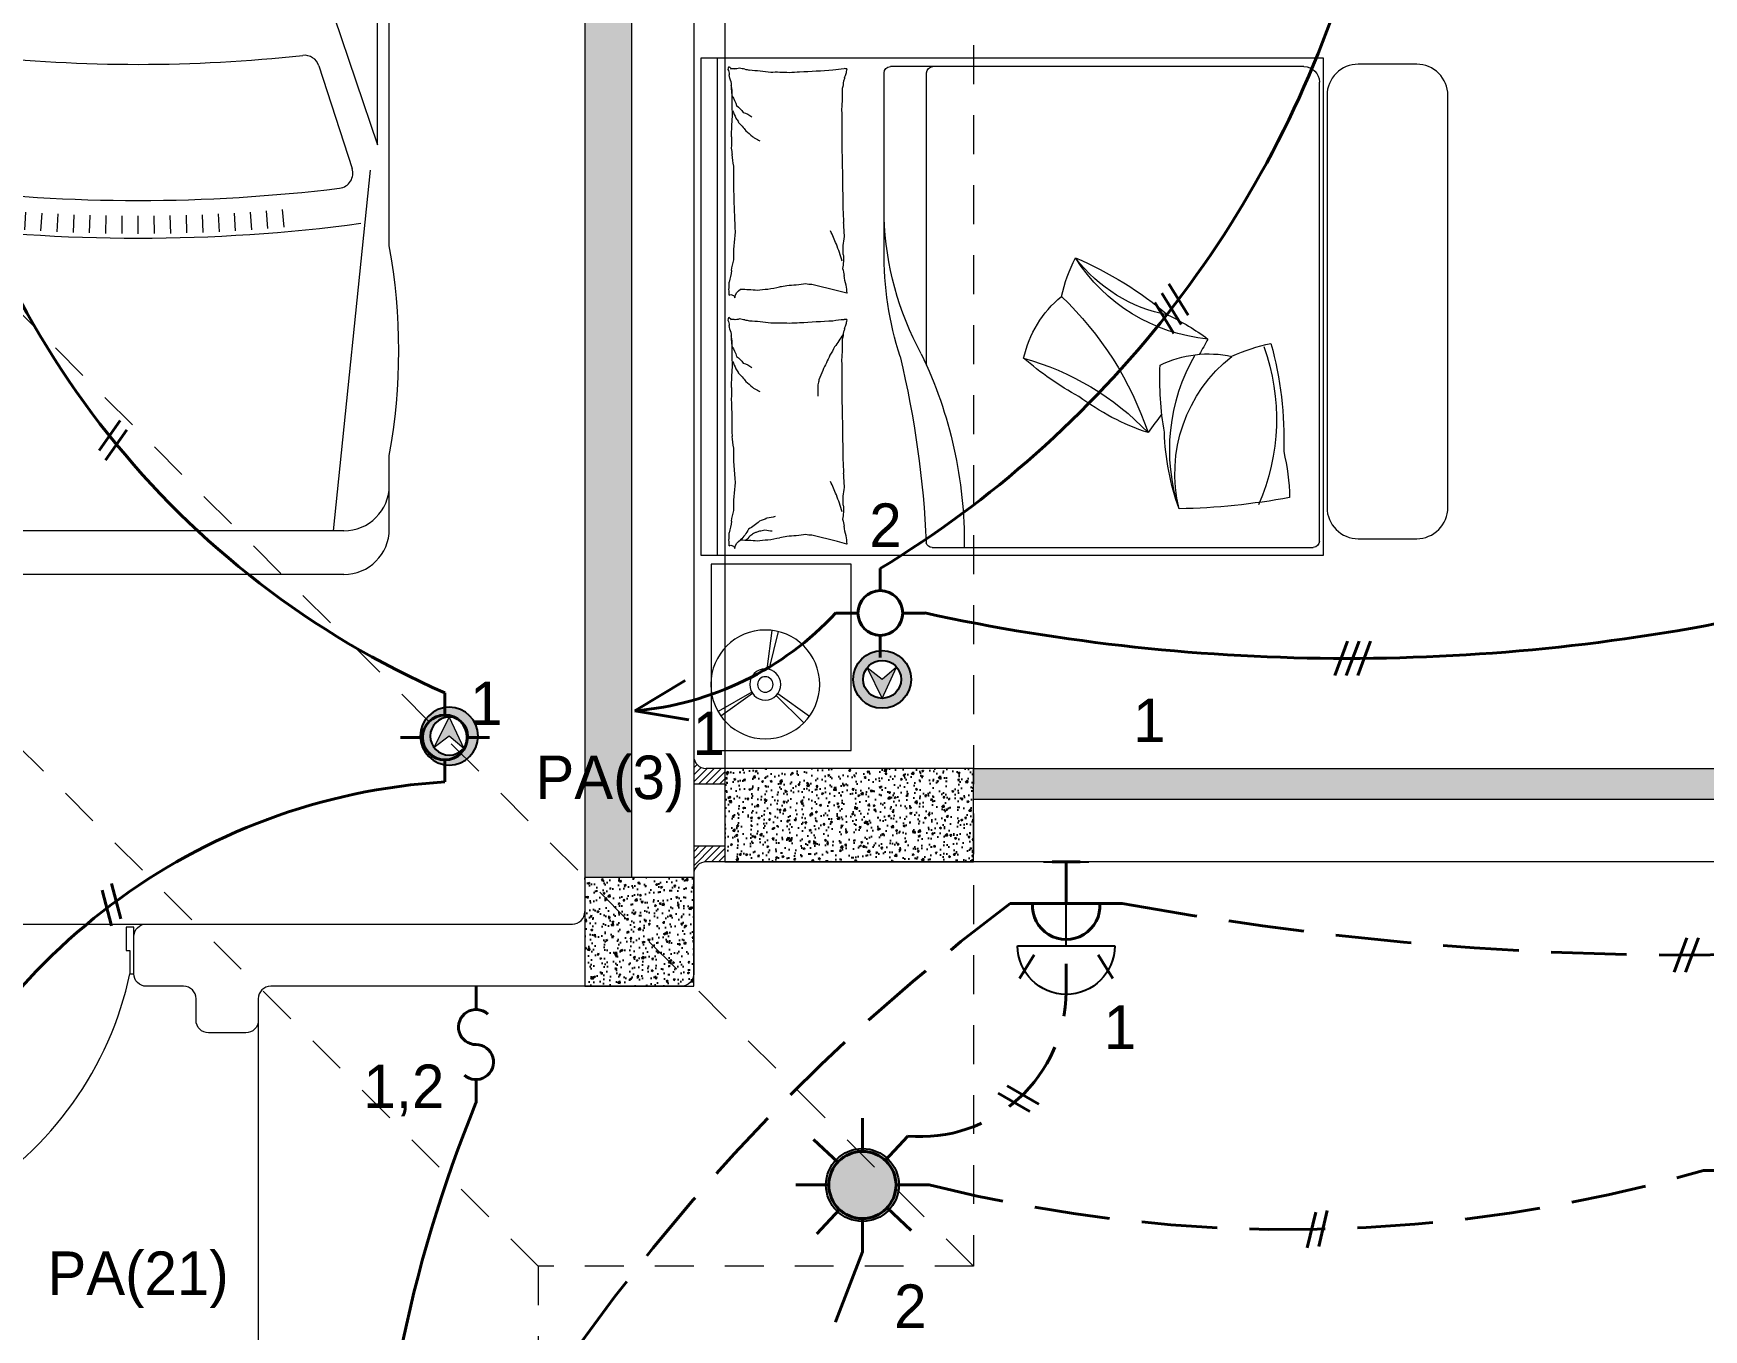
# Model space of a CAD drawing. Header units: metres. Extents: x 14 to 2416, y -346 to 476.
# Drawn here: x 33.83 to 39.2, y -78.13 to -73.96 of the extents above; entities that cross this region are included whole.
import ezdxf

# ---------------------------------------------------------------- set-up
doc = ezdxf.new("R2010")
doc.units = ezdxf.units.M
for name, pattern in [('0', [0]), ('Dash Style-2', [0.694425, 0.48607, -0.208355]), ('HIDDEN2', [0.1875, 0.125, -0.0625])]:
    doc.linetypes.add(name, pattern=pattern)
doc.layers.get('0').update_dxf_attribs({"linetype": '0', "lineweight": 20})
for name, color, linetype, lineweight in [('02_mobiliario', 250, 'Continuous', 5), ('A-ANNO-TEXT', 20, 'Continuous', 13), ('A-DOOR', 35, 'Continuous', 5), ('A-WALL', 250, 'Continuous', 20), ('baños', 251, 'Continuous', 0), ('Columnas', 7, 'Continuous', 18), ('E Salida Interruptores', 22, 'Continuous', 40), ('E Salida Luces', 22, 'Continuous', 40), ('E Tuberia Emp Losa', 22, 'Continuous', 40), ('E Tuberia Emp Piso', 24, 'Dash Style-2', 40), ('MAVA', 1, 'Continuous', 15), ('MOBILIARIOS', 252, 'Continuous', 0), ('piso', 253, 'Continuous', 0), ('PLF 01', 252, 'Continuous', 9)]:
    doc.layers.add(name, color=color, linetype=linetype, lineweight=lineweight)
doc.layers.add('HATCH', color=8, linetype='Continuous')
doc.layers.add('MAVA Luminarias', color=1, linetype='Continuous')
doc.layers.add('hatch piso', color=253, linetype='Continuous', lineweight=0, transparency=0.7)
doc.layers.add('RELLENO SECCION', color=8, linetype='Continuous', lineweight=0, transparency=0.4)
doc.layers.add('Techos 1', color=7, linetype='HIDDEN2', lineweight=9, true_color=0x42391a)
doc.styles.add('CENTURY GOTHIC', font='GOTHIC.TTF')
doc.styles.get("Standard").update_dxf_attribs({"font": 'arial.ttf', "height": 0.1875})

# ---------------------------------------------------------------- blocks, each defined once
blk = doc.blocks.new('dl ip')
at = {"layer": 'MAVA', "transparency": 33554687}
h = blk.add_hatch(color=40, dxfattribs=at)
h.dxf.hatch_style = 1
h.paths.add_polyline_path([(94.7574, -111.2088), (94.7109, -111.2482), (94.6624, -111.2113), (94.7109, -111.3092)])
at = {"layer": 'MAVA Luminarias', "linetype": 'Continuous'}
h = blk.add_hatch(color=40, dxfattribs=at)
h.paths.add_polyline_path([(94.618, -111.2482, 1), (94.8039, -111.2482, 1)])
h.paths.add_polyline_path([(94.7719, -111.2482, -1), (94.6499, -111.2482, -1)], flags=16)
at = {"layer": 'MAVA', "color": 40}
for p, q in [((94.7109, -111.2482), (94.6624, -111.2113)), ((94.6624, -111.2113), (94.7109, -111.3092)), ((94.7109, -111.3092), (94.7574, -111.2088)), ((94.7574, -111.2088), (94.7109, -111.2482))]:
    blk.add_line(p, q, dxfattribs=at)
at = {"layer": 'MAVA Luminarias', "color": 40, "linetype": 'Continuous'}
for radius in [0.093, 0.061]:
    blk.add_circle((94.7109, -111.2482), radius, dxfattribs=at)
blk = doc.blocks.new('A$Cd6acdfdc')
at = {"layer": 'MAVA Luminarias', "transparency": 33554687}
blk.add_hatch(color=2, dxfattribs=at).paths.add_polyline_path([(0, 0.079, 1), (0.158, 0.079, 1)])
at = {"layer": 'MAVA Luminarias', "color": 2, "transparency": 33554687}
blk.add_circle((0.079, 0.079), 0.079, dxfattribs=at)
blk = doc.blocks.new('SCONCE 1')
at = {"layer": 'MAVA Luminarias', "color": 5, "linetype": 'Continuous'}
for p, q in [((-1.3737, 0.6794), (-1.3737, 1.191)), ((-0.9314, 0.8161), (-0.9314, 1.0543)), ((-1.3737, 0.9352), (-0.9314, 0.9352))]:
    blk.add_line(p, q, dxfattribs=at)
blk.add_arc((-1.3737, 0.9352), 0.2558, 90, 270, dxfattribs=at)
blk = doc.blocks.new('puerta 1.00')
at = {"layer": 'A-DOOR'}
for p, q in [((-0.15, -0.0125), (-0.9369, -0.3949)), ((-0.1376, -0.038), (-0.9245, -0.4204)), ((-0.1376, -0.038), (-0.15, -0.0125)), ((-0.8946, -0.3743), (-0.8996, -0.3641)), ((-0.8777, -0.3661), (-0.8826, -0.3559)), ((-0.9369, -0.3949), (-0.9245, -0.4204)), ((-0.8822, -0.3998), (-0.8772, -0.4101)), ((-0.8653, -0.3916), (-0.8603, -0.4018))]:
    blk.add_line(p, q, dxfattribs=at)
for points in [[(-0.05, 0), (-0.05, -0.025), (-0.125, -0.025), (-0.125, -0.0125), (-0.2, -0.0125), (-0.2, 0), (-0.05, 0)], [(-0.05, -0.95), (-0.05, -0.925), (-0.125, -0.925), (-0.125, -0.9375), (-0.2, -0.9375), (-0.2, -0.95), (-0.05, -0.95)]]:
    blk.add_lwpolyline(points, dxfattribs=at)
blk.add_arc((0.0366, 0.1602), 1.1229, 211.1336, 257.8343, dxfattribs=at)
for points in [[(-0.8982, -0.3642), (-0.9033, -0.3642), (-0.912, -0.3591), (-0.917, -0.3504), (-0.917, -0.3403), (-0.912, -0.3316), (-0.9033, -0.3265), (-0.8932, -0.3265), (-0.8844, -0.3316), (-0.8794, -0.3403), (-0.8794, -0.3504), (-0.8844, -0.3591), (-0.8932, -0.3642), (-0.8982, -0.3642)], [(-0.8617, -0.4394), (-0.8667, -0.4394), (-0.8754, -0.4344), (-0.8805, -0.4256), (-0.8805, -0.4156), (-0.8754, -0.4068), (-0.8667, -0.4018), (-0.8566, -0.4018), (-0.8479, -0.4068), (-0.8428, -0.4156), (-0.8428, -0.4257), (-0.8479, -0.4344), (-0.8566, -0.4394), (-0.8617, -0.4394)]]:
    blk.add_open_spline(points, degree=2, dxfattribs=at)
blk = doc.blocks.new('PL BASE 1N NASAS 09')
at = {"layer": 'HATCH'}
h = blk.add_hatch(dxfattribs=at)
h.set_pattern_fill('AR-CONC', color=256, scale=0.00032)
h.paths.add_polyline_path([(-114.3311, -40.9497), (-114.3311, -41.2497), (-113.5311, -41.2497), (-113.5311, -40.9497)])
h = blk.add_hatch(dxfattribs=at)
h.set_pattern_fill('AR-CONC', color=256, scale=0.00032)
h.paths.add_polyline_path([(-114.7811, -41.6497), (-114.4311, -41.6497), (-114.4311, -41.2997), (-114.7811, -41.2997)])
at = {"layer": 'PLF 01'}
h = blk.add_hatch(dxfattribs=at)
h.set_pattern_fill('LINE', color=256, scale=0.005, angle=45)
edge = h.paths.add_edge_path()
edge.add_line((-114.3311, -40.9997), (-114.4311, -40.9997))
edge.add_line((-114.4311, -40.9997), (-114.4311, -41.0097))
edge.add_line((-114.4311, -41.0097), (-114.4311, -40.9097))
edge.add_arc((-114.3911, -40.9097), 0.04, 180, 270)
edge.add_line((-114.3911, -40.9497), (-114.3311, -40.9497))
edge.add_line((-114.3311, -40.9497), (-114.3311, -40.9997))
h = blk.add_hatch(dxfattribs=at)
h.set_pattern_fill('LINE', color=256, scale=0.005, angle=45)
h.paths.add_polyline_path([(-114.3311, -41.1997), (-114.4311, -41.1997), (-114.4311, -41.2897, -0.414214), (-114.3911, -41.2497), (-114.3311, -41.2497)])
at = {"layer": 'RELLENO SECCION', "true_color": 0xc7c8ca}
h = blk.add_hatch(color=9, dxfattribs=at)
h.dxf.hatch_style = 1
h.paths.add_polyline_path([(-114.6311, -35.5997), (-114.7811, -35.5997), (-114.7811, -41.2997), (-114.6311, -41.2997)])
h = blk.add_hatch(color=9, dxfattribs=at)
h.dxf.hatch_style = 1
h.paths.add_polyline_path([(-112.399, -41.0497), (-110.2304, -41.0497), (-110.2304, -40.9997), (-110.2311, -40.9091, -0.41843), (-110.2711, -40.9497), (-113.5311, -40.9497), (-113.5311, -41.0497)])
at = {"layer": 'A-WALL'}
for p, q in [((-114.4311, -35.4897), (-114.4311, -41.2897)), ((-114.7811, -35.5997), (-114.7811, -41.2997)), ((-114.6311, -35.5997), (-114.6311, -41.2997)), ((-114.3311, -40.9497), (-114.3911, -40.9497)), ((-113.5311, -40.9497), (-110.2711, -40.9497)), ((-114.3311, -40.9997), (-114.4311, -40.9997)), ((-112.399, -41.0497), (-113.5311, -41.0497)), ((-110.2304, -41.0497), (-112.399, -41.0497)), ((-114.3311, -41.1997), (-114.4311, -41.1997)), ((-107.7211, -41.2497), (-112.4011, -41.2497))]:
    blk.add_line(p, q, dxfattribs=at)
blk.add_lwpolyline([(-112.4011, -41.2497), (-114.3911, -41.2497, 0.414214), (-114.4311, -41.2897), (-114.4311, -41.6097, -0.414214), (-114.4711, -41.6497), (-115.7911, -41.6497, 0.414214), (-115.8311, -41.6897), (-115.8311, -41.7597, -0.414214), (-115.8711, -41.7997), (-115.9911, -41.7997, -0.414214), (-116.0311, -41.7597), (-116.0311, -41.6897, 0.414214), (-116.0711, -41.6497), (-116.1911, -41.6497, -0.414214), (-116.2311, -41.6097), (-116.2311, -41.4897, -0.414214), (-116.1911, -41.4497), (-114.8211, -41.4497)], format="xyb", dxfattribs=at)
for centre, start, end in [((-114.3911, -40.9097), 180, 270), ((-114.8211, -41.4097), 270, 0)]:
    blk.add_arc(centre, 0.04, start, end, dxfattribs=at)
at = {"layer": 'Columnas'}
for points in [[(-114.3311, -40.9497), (-114.3311, -41.2497), (-113.5311, -41.2497), (-113.5311, -40.9497)], [(-114.7811, -41.6497), (-114.4311, -41.6497), (-114.4311, -41.2997), (-114.7811, -41.2997)]]:
    blk.add_lwpolyline(points, close=True, dxfattribs=at)
at = {"layer": 'piso', "color": 252, "true_color": 0x939598}
blk.add_line((-114.3311, -35.5497), (-114.3311, -40.9497), dxfattribs=at)
at = {"layer": 'piso'}
for p, q in [((-117.2211, -41.4497), (-116.1911, -41.4497)), ((-115.8311, -41.7297), (-115.8311, -43.1398))]:
    blk.add_line(p, q, dxfattribs=at)
at = {"layer": 'Techos 1'}
for p, q in [((-113.5311, -34.3497), (-113.5311, -42.5497)), ((-113.5311, -42.5497), (-117.6311, -38.4497)), ((-114.9311, -42.5497), (-118.0811, -39.3997)), ((-113.5311, -42.5497), (-114.9311, -42.5497)), ((-114.9311, -42.5497), (-114.9311, -47.9497))]:
    blk.add_line(p, q, dxfattribs=at)
at = {"layer": 'A-DOOR', "rotation": 90.00000000000001}
blk.add_blockref('puerta 1.00', (-117.1811, -41.4097), dxfattribs=at)
at = {"layer": 'baños', "linetype": 'Continuous'}
for tag, p in [('MODELNUMBER', (-121.6562, -54.8273)), ('TRADENAME', (-121.6562, -54.8273)), ('PRODUCT', (-121.6562, -54.8274)), ('MATERIAL', (-121.6562, -54.8274))]:
    blk.add_attdef(tag, p, '', height=0.0000254, rotation=359.9999, dxfattribs=at)
blk = doc.blocks.new('carro1')
at = {"layer": 'MOBILIARIOS'}
for p, q in [((-0.3195, 1.577), (-0.7087, 1.577)), ((-0.3195, 1.577), (-0.7087, 1.577)), ((2.066, 1.577), (0.3591, 1.577)), ((2.066, 1.577), (0.3591, 1.577)), ((2.9764, 1.577), (2.7405, 1.577)), ((2.9764, 1.577), (2.7405, 1.577)), ((0, 1.5395), (0.2941, 1.4)), ((1.7417, 1.5395), (0, 1.5395)), ((1.7417, 1.5395), (0, 1.5395)), ((0, 1.5395), (0.2941, 1.4)), ((0.3093, 1.5395), (0.2941, 1.4)), ((0.3093, 1.5395), (0.2941, 1.4)), ((0.845, 1.5395), (0.8104, 1.4)), ((0.845, 1.5395), (0.8104, 1.4)), ((0.9588, 1.5395), (0.8933, 1.4)), ((0.9588, 1.5395), (0.8933, 1.4)), ((1.3304, 1.4), (1.7417, 1.5395)), ((1.3304, 1.4), (1.7417, 1.5395)), ((1.8223, 1.5157), (2.9825, 1.3968)), ((1.8223, 1.5157), (2.9825, 1.3968)), ((-0.047, 1.3442), (-0.6952, 1.5015)), ((-0.047, 1.3442), (-0.6952, 1.5015)), ((1.4872, 1.3505), (1.8172, 1.4575)), ((1.4872, 1.3505), (1.8172, 1.4575)), ((-0.855, 1.4307), (-0.855, 0.1088)), ((-0.855, 1.4307), (-0.855, 0.1088)), ((-0.72, 1.4307), (-0.72, 0.1088)), ((-0.72, 1.4307), (-0.72, 0.1088)), ((-0.0704, 1.3295), (-0.4803, 1.4289)), ((-0.0704, 1.3295), (-0.4803, 1.4289)), ((0.2941, 1.4), (1.3304, 1.4)), ((0.2941, 1.4), (1.3304, 1.4)), ((2.9825, 1.4307), (2.9825, 0.1088)), ((2.9825, 1.4307), (2.9825, 0.1088)), ((3.1227, 1.4307), (3.1227, 0.1088)), ((3.1227, 1.4307), (3.1227, 0.1088)), ((-0.5405, 0.1655), (-0.5405, 1.3816)), ((-0.5405, 0.1655), (-0.5405, 1.3816)), ((-0.0332, 0.2651), (-0.0332, 1.282)), ((-0.0332, 0.2651), (-0.0332, 1.282)), ((2.0065, 1.2385), (1.9496, 1.2336)), ((2.0065, 1.2385), (1.9496, 1.2336)), ((0.0647, 1.2021), (0.0647, 0.3374)), ((0.0647, 1.2021), (0.0647, 0.3374)), ((2.0108, 1.1866), (1.9538, 1.1821)), ((2.0108, 1.1866), (1.9538, 1.1821)), ((2.0147, 1.1345), (1.9575, 1.1306)), ((2.0147, 1.1345), (1.9575, 1.1306)), ((2.018, 1.0826), (1.9608, 1.0792)), ((2.018, 1.0826), (1.9608, 1.0792)), ((2.0206, 1.0305), (1.9636, 1.0277)), ((2.0206, 1.0305), (1.9636, 1.0277)), ((2.023, 0.9784), (1.9659, 0.9762)), ((2.023, 0.9784), (1.9659, 0.9762)), ((2.0248, 0.9262), (1.9677, 0.9245)), ((2.0248, 0.9262), (1.9677, 0.9245)), ((2.026, 0.8741), (1.9688, 0.8729)), ((2.026, 0.8741), (1.9688, 0.8729)), ((2.0267, 0.8218), (1.9696, 0.8214)), ((2.0267, 0.8218), (1.9696, 0.8214)), ((2.027, 0.7697), (1.9699, 0.7697)), ((2.027, 0.7697), (1.9699, 0.7697)), ((2.0267, 0.7176), (1.9696, 0.7181)), ((2.0267, 0.7176), (1.9696, 0.7181)), ((2.026, 0.6654), (1.9688, 0.6666)), ((2.026, 0.6654), (1.9688, 0.6666)), ((2.0248, 0.6133), (1.9677, 0.615)), ((2.0248, 0.6133), (1.9677, 0.615)), ((2.023, 0.5611), (1.9659, 0.5633)), ((2.023, 0.5611), (1.9659, 0.5633)), ((2.0206, 0.509), (1.9636, 0.5118)), ((2.0206, 0.509), (1.9636, 0.5118)), ((2.018, 0.4569), (1.9608, 0.4603)), ((2.018, 0.4569), (1.9608, 0.4603)), ((2.0147, 0.405), (1.9575, 0.4088)), ((2.0147, 0.405), (1.9575, 0.4088)), ((2.0108, 0.3529), (1.9538, 0.3573)), ((2.0108, 0.3529), (1.9538, 0.3573)), ((2.0065, 0.3009), (1.9496, 0.3058)), ((2.0065, 0.3009), (1.9496, 0.3058)), ((-0.0704, 0.2176), (-0.4803, 0.1182)), ((-0.0704, 0.2176), (-0.4803, 0.1182)), ((-0.047, 0.1953), (-0.6952, 0.038)), ((-0.047, 0.1953), (-0.6952, 0.038)), ((1.4872, 0.189), (1.8172, 0.082)), ((1.4872, 0.189), (1.8172, 0.082)), ((0, 0), (0.2941, 0.1395)), ((0, 0), (0.2941, 0.1395)), ((0.3093, 0), (0.2941, 0.1395)), ((0.2941, 0.1395), (1.3304, 0.1395)), ((0.3093, 0), (0.2941, 0.1395)), ((0.2941, 0.1395), (1.3304, 0.1395)), ((0.845, 0), (0.8104, 0.1395)), ((0.845, 0), (0.8104, 0.1395)), ((0.9588, 0), (0.8933, 0.1395)), ((0.9588, 0), (0.8933, 0.1395)), ((1.3304, 0.1395), (1.7417, 0)), ((1.3304, 0.1395), (1.7417, 0)), ((1.8223, 0.0238), (2.9825, 0.1427)), ((1.8223, 0.0238), (2.9825, 0.1427)), ((1.7417, 0), (0, 0)), ((1.7417, 0), (0, 0)), ((-0.3195, -0.0375), (-0.7087, -0.0375)), ((-0.3195, -0.0375), (-0.7087, -0.0375)), ((2.066, -0.0375), (0.3591, -0.0375)), ((2.066, -0.0375), (0.3591, -0.0375)), ((2.9764, -0.0375), (2.7405, -0.0375)), ((2.9764, -0.0375), (2.7405, -0.0375))]:
    blk.add_line(p, q, dxfattribs=at)
for centre, radius, start, end in [((-0.7089, 1.4309), 0.1461, 89.9174, 180.0824), ((-0.7089, 1.4309), 0.1461, 89.9174, 180.0824), ((-0.5737, 1.4306), 0.1463, 90.0172, 179.9829), ((-0.5737, 1.4306), 0.1463, 90.0172, 179.9829), ((0.0198, -0.727), 2.3288, 81.6216, 98.3784), ((0.0198, -0.727), 2.3288, 81.6216, 98.3784), ((2.4033, -0.2902), 1.8974, 79.7616, 100.2384), ((2.4033, -0.2902), 1.8974, 79.7616, 100.2384), ((2.8362, 1.4306), 0.1463, 0.0171, 89.9829), ((2.8362, 1.4306), 0.1463, 0.0171, 89.9829), ((2.9764, 1.4306), 0.1463, 0.0171, 89.9829), ((2.9764, 1.4306), 0.1463, 0.0171, 89.9829), ((1.8324, 1.4112), 0.0487, 6.8356, 108.1699), ((1.8324, 1.4112), 0.0487, 6.8356, 108.1699), ((-3.3503, 0.7697), 5.3917, 352.3671, 7.6329), ((-3.3503, 0.7697), 5.3917, 352.3671, 7.6329), ((-0.4918, 1.3815), 0.0488, 76.3661, 179.9108), ((-0.4918, 1.3815), 0.0488, 76.3661, 179.9108), ((-3.4107, 0.7697), 5.3309, 353.0262, 6.9738), ((-3.4107, 0.7697), 5.3309, 353.0262, 6.9738), ((-0.0817, 1.202), 0.1464, 0.0444, 76.3177), ((-0.0817, 1.202), 0.1464, 0.0444, 76.3177), ((1.5025, 1.3039), 0.049, 108.1055, 185.9744), ((1.5025, 1.3039), 0.049, 108.1055, 185.9744), ((-0.082, 1.2821), 0.0488, 359.911, 76.2607), ((-0.082, 1.2821), 0.0488, 359.911, 76.2607), ((-3.3795, 0.7697), 4.8621, 353.7528, 6.2472), ((-3.3795, 0.7697), 4.8621, 353.7528, 6.2472), ((-0.0817, 0.3375), 0.1464, 283.6822, 359.9556), ((-0.0817, 0.3375), 0.1464, 283.6822, 359.9556), ((-0.082, 0.265), 0.0488, 283.7393, 0.0891), ((-0.082, 0.265), 0.0488, 283.7393, 0.0891), ((1.5025, 0.2356), 0.049, 174.0256, 251.8945), ((1.5025, 0.2356), 0.049, 174.0256, 251.8945), ((-0.4918, 0.1656), 0.0488, 180.0891, 283.6339), ((-0.4918, 0.1656), 0.0488, 180.0891, 283.6339), ((-0.7089, 0.1086), 0.1461, 179.9176, 270.0825), ((-0.7089, 0.1086), 0.1461, 179.9176, 270.0825), ((-0.5737, 0.1088), 0.1463, 180.0171, 269.9828), ((-0.5737, 0.1088), 0.1463, 180.0171, 269.9828), ((1.8324, 0.1283), 0.0487, 251.8301, 353.1644), ((1.8324, 0.1283), 0.0487, 251.8301, 353.1644), ((2.8362, 0.1088), 0.1463, 270.0171, 359.9829), ((2.8362, 0.1088), 0.1463, 270.0171, 359.9829), ((2.9764, 0.1088), 0.1463, 270.0171, 359.9829), ((2.9764, 0.1088), 0.1463, 270.0171, 359.9829), ((0.0198, 2.2664), 2.3288, 261.6216, 278.3784), ((0.0198, 2.2664), 2.3288, 261.6216, 278.3784), ((2.4033, 1.8296), 1.8974, 259.7616, 280.2384), ((2.4033, 1.8296), 1.8974, 259.7616, 280.2384)]:
    blk.add_arc(centre, radius, start, end, dxfattribs=at)
blk = doc.blocks.new('A$Ca0281d7f')
at = {"layer": 'MOBILIARIOS'}
for p, q in [((0.4006, 1.6), (0.4006, 0)), ((2.4006, 1.6), (0.4006, 1.6)), ((0.4627, 1.5716), (1.7925, 1.5716)), ((2.3482, 0), (2.3482, 1.6)), ((2.4006, 0), (2.4006, 1.6)), ((0.4127, 0.0458), (0.4127, 1.5216)), ((1.676, 0.6111), (1.676, 1.5516)), ((1.8125, 0.9805), (1.8125, 1.5516)), ((1.9622, 0.8502), (2.0448, 0.8708)), ((1.9322, 0.8427), (1.9622, 0.8502)), ((1.9622, 0.0442), (2.0448, 0.0648)), ((0.4006, 0), (2.4006, 0)), ((1.6581, 0.0258), (0.4327, 0.0258)), ((1.9322, 0.0366), (1.9622, 0.0442))]:
    blk.add_line(p, q, dxfattribs=at)
blk.add_lwpolyline([(0.1, 1.5789), (0.2884, 1.5789, -0.414214), (0.3884, 1.4789), (0.3884, 0.1537, -0.414214), (0.2884, 0.0537), (0.1, 0.0537, -0.414214), (0, 0.1537), (0, 1.4789, -0.414214)], format="xyb", close=True, dxfattribs=at)
for centre, radius, start, end in [((0.4627, 1.5216), 0.05, 90, 180), ((1.656, 1.5516), 0.02, 0, 90), ((1.7925, 1.5516), 0.02, 0, 90), ((1.9309, 1.5641), 0.00132, 286.6978, 7.1204), ((1.8473, 1.5384), 0.0875, 7.1204, 16.2212), ((1.9356, 1.5833), 0.0193, 260.0016, 286.6978), ((1.9215, 1.2442), 0.3212, 80.0016, 86.4951), ((1.2506, -12.0557), 13.6356, 86.49514, 86.94504), ((2.2993, 0.649), 0.9131, 93.3687, 97.6809), ((2.2872, 1.3666), 0.1983, 97.6809, 102.1095), ((2.2259, 1.8067), 0.246, 278.1335, 282.1095), ((2.2895, 1.5966), 0.0328, 248.579, 278.1335), ((2.3, 1.5497), 0.0156, 68.579, 111.9904), ((2.3098, 1.5651), 0.00428, 111.9904, 191.8931), ((2.309, 1.5713), 0.00232, 250.436, 11.8931), ((2.3399, 1.5476), 0.0289, 149.3487, 184.3025), ((2.3145, 1.573), 0.00342, 201.7883, 250.436), ((2.3384, 1.5717), 0.0251, 184.3025, 201.7883), ((1.8659, 1.514), 0.0767, 16.2212, 27.2841), ((1.9837, 1.5456), 0.0453, 192.869, 207.2841), ((2.0891, 1.5339), 0.1459, 183.574, 192.869), ((2.0452, 0.1897), 1.3652, 86.945, 88.3669), ((2.1579, 0.8754), 0.6787, 88.3669, 93.3687), ((1.4835, 1.5502), 0.8208, 354.7408, 358.0921), ((2.4011, 1.4844), 0.0992, 164.0648, 184.2159), ((2.2574, 1.5504), 0.0539, 329.3487, 354.7408), ((3.1109, 1.5072), 1.164, 180.2865, 183.574), ((2.3823, 1.4187), 0.0992, 143.9136, 164.0648), ((0.8066, 1.46), 1.4943, 358.0921, 0.5757), ((7.6668, 1.3378), 5.7185, 179.0296, 180.2865), ((2.2967, 1.3302), 0.0992, 108.4397, 126.1766), ((2.3455, 1.3659), 0.0992, 126.1766, 143.9136), ((2.3495, 1.3582), 0.0768, 141.6114, 152.7604), ((2.508, 1.3226), 0.234, 152.7604, 159.1397), ((1.4299, 1.3372), 0.8732, 0.5757, 4.8018), ((2.2596, 1.303), 0.0493, 118.3168, 129.0349), ((2.3987, 1.1905), 0.2252, 129.0349, 136.1885), ((2.5639, 1.1222), 0.3916, 136.1885, 141.6114), ((2.5925, 1.3331), 0.2897, 177.4614, 184.8018), ((15.9276, 0.997), 13.9828, 178.72047, 179.52429), ((2.3068, 1.157), 0.2002, 113.0028, 118.3168), ((2.4538, 1.2819), 0.1524, 169.8101, 177.4614), ((-1.4773, 1.2511), 3.7735, 356.7919, 0.0008), ((1.7752, 1.3448), 0.5293, 349.8101, 353.9133), ((0.8277, 1.1189), 0.9853, 331.4328, 358.1261), ((3.1579, 1.0151), 1.2165, 175.3824, 177.3904), ((0.5395, 1.1379), 1.4048, 355.3824, 357.2509), ((1.7143, 0.9787), 0.2301, 357.2509, 11.5586), ((1.2885, 1.2948), 0.7387, 336.5156, 338.3423), ((1.3073, 1.338), 0.7387, 334.6889, 336.5156), ((1.6135, 0.9502), 0.6827, 0, 7.5469), ((0.7419, 0.9666), 1.0706, 342.1966, 0.7418), ((2.0891, 0.9513), 0.1459, 173.5659, 191.5586), ((1.2503, 1.1919), 0.7387, 340.572, 342.8018), ((1.2694, 1.2461), 0.7387, 338.3423, 340.572), ((0.719, 1.2586), 0.5655, 275.3391, 327.6895), ((1.6535, -0.1157), 1.1652, 113.0642, 130.3209), ((0.809, 1.2521), 0.4879, 280.6986, 322.6864), ((0.7089, 0.7072), 0.548, 13.2034, 27.0362), ((2.0604, 0.8863), 0.1197, 162.6136, 173.5659), ((2.063, 0.8845), 0.2422, 7.5469, 15.744), ((2.6046, 0.961), 0.3048, 188.4372, 195.744), ((1.664, 0.8882), 0.2708, 350.5159, 355.9171), ((1.7149, 0.9376), 0.2297, 342.6136, 350.5159), ((2.048, 0.9385), 0.0677, 267.3351, 284.0452), ((2.1561, 1.5251), 0.6588, 261.9949, 267.3351), ((2.1925, 1.177), 0.3171, 257.8016, 261.9949), ((2, -0.0065), 0.882, 77.8016, 80.3156), ((2.4724, 0.8783), 0.1611, 180, 188.4372), ((1.9875, 0.0508), 1.0798, 133.6306, 161.4288), ((1.0148, 0.5567), 0.3575, 12.4782, 50.4625), ((1.9313, 0.8427), 0.000917, 355.9171, 104.0449), ((2.1863, 0.6517), 0.204, 80.3156, 90), ((2.2741, 0.3638), 0.4918, 90, 96.2324), ((2.2585, 0.8252), 0.0342, 4.4002, 63.4195), ((2.3054, 0.8253), 0.0131, 63.4195, 168.7276), ((2.4017, 0.837), 0.0904, 168.7276, 180), ((1.2128, 0.1088), 0.734, 115.259, 126.9351), ((1.9309, 0.7581), 0.00132, 286.6978, 7.1204), ((1.8473, 0.7324), 0.0875, 7.1204, 16.2212), ((1.9356, 0.7773), 0.0193, 260.0016, 286.6978), ((1.9215, 0.4382), 0.3212, 80.0016, 86.4951), ((1.2506, -12.8617), 13.6356, 86.49514, 86.94504), ((2.2993, -0.157), 0.9131, 93.3687, 97.6809), ((2.2872, 0.5605), 0.1983, 97.6809, 102.1095), ((2.2259, 1.0007), 0.246, 278.1335, 282.1095), ((2.2895, 0.7906), 0.0328, 248.579, 278.1335), ((2.3, 0.7437), 0.0156, 68.579, 111.9904), ((2.3098, 0.7591), 0.00428, 111.9904, 191.8931), ((2.309, 0.7653), 0.00232, 250.436, 11.8931), ((2.3399, 0.7416), 0.0289, 149.3487, 184.3025), ((2.3145, 0.767), 0.00342, 201.7883, 250.436), ((2.3384, 0.7657), 0.0251, 184.3025, 201.7883), ((1.8659, 0.708), 0.0767, 16.2212, 27.2841), ((1.9837, 0.7395), 0.0453, 192.869, 207.2841), ((2.0891, 0.7279), 0.1459, 183.574, 192.869), ((2.5624, 1.097), 0.7286, 212.135, 215.8263), ((2.0452, -0.6163), 1.3652, 86.945, 88.3669), ((2.1579, 0.0694), 0.6787, 88.3669, 93.3687), ((1.4835, 0.7442), 0.8208, 354.7408, 358.0921), ((2.4011, 0.6784), 0.0992, 164.0648, 184.2159), ((2.2574, 0.7444), 0.0539, 329.3487, 354.7408), ((1.6923, 0.3726), 1.1652, 164.6278, 181.8845), ((1.2394, 0.439), 0.6885, 160.2936, 203.6414), ((0.4605, 0.1443), 0.548, 64.767, 78.5998), ((0.7686, 0.2903), 0.3575, 64.0418, 102.0262), ((2.7135, 1.7247), 2.1977, 207.9248, 209.3793), ((0.2857, 0.3397), 0.6085, 341.81, 30.1351), ((2.9452, 0.0436), 1.3903, 154.2427, 180.7342), ((3.1109, 0.7012), 1.164, 180.2865, 183.574), ((2.2514, 0.81), 0.3126, 206.4985, 212.135), ((2.3823, 0.6127), 0.0992, 143.9136, 164.0648), ((0.8066, 0.654), 1.4943, 358.0921, 0.5757), ((0.4001, 0.2637), 0.4774, 346.1849, 52.0017), ((-0.0618, 0.5666), 0.9879, 350.0607, 2.6202), ((1.5939, -0.2048), 0.8697, 105.336, 136.4193), ((0.715, 1.3789), 0.9879, 298.4971, 311.0566), ((4.7703, -0.0876), 3.0955, 166.4201, 177.6238), ((7.6668, 0.5318), 5.7185, 179.0296, 180.2865), ((3.2918, 1.2337), 1.4323, 204.3265, 206.4985), ((2.484, 0.7735), 0.5066, 200.6743, 204.3265), ((2.2967, 0.5242), 0.0992, 108.4397, 126.1766), ((2.3455, 0.5598), 0.0992, 126.1766, 143.9136), ((2.3495, 0.5522), 0.0768, 141.6114, 152.7604), ((2.508, 0.5165), 0.234, 152.7604, 159.1397), ((1.4299, 0.5311), 0.8732, 0.5757, 4.8018), ((2.0801, 0.5689), 0.058, 184.0828, 200.6743), ((2.2974, 0.5316), 0.2721, 176.4448, 184.0828), ((2.2596, 0.497), 0.0493, 118.3168, 129.0349), ((2.3987, 0.3845), 0.2252, 129.0349, 136.1885), ((2.5639, 0.3162), 0.3916, 136.1885, 141.6114), ((2.5925, 0.5271), 0.2897, 177.4614, 184.8018), ((0.716, 1.1421), 0.7874, 288.3527, 306.6851), ((15.9276, 0.191), 13.9828, 178.72047, 179.52429), ((2.3068, 0.351), 0.2002, 113.0028, 118.3168), ((7.6231, 0.343), 5.3217, 178.2786, 179.5731), ((2.7135, 1.7247), 2.1977, 215.2966, 217.2418), ((0.1243, 0.4201), 0.7874, 339.9163, 358.2487), ((1.7752, 0.4387), 0.5293, 349.8101, 353.9133), ((1.2424, 0.1669), 0.734, 166.8226, 178.4988), ((1.2472, 0.3451), 1.049, 353.9133, 0), ((3.1579, 0.2091), 1.2165, 175.3824, 177.3904), ((0.5395, 0.3319), 1.4048, 355.3824, 357.2509), ((1.7143, 0.1727), 0.2301, 357.2509, 11.5586), ((1.2885, 0.4887), 0.7387, 336.5156, 338.3423), ((1.3073, 0.5319), 0.7387, 334.6889, 336.5156), ((1.6135, 0.1442), 0.6827, 0, 7.5469), ((0.9096, 2.3469), 2.1977, 259.4884, 268.8054), ((2.0891, 0.1453), 0.1459, 173.5659, 191.5586), ((1.2503, 0.3859), 0.7387, 340.572, 342.8018), ((1.2694, 0.4401), 0.7387, 338.3423, 340.572), ((2.0604, 0.0803), 0.1197, 162.6136, 173.5659), ((2.2028, 0.2591), 0.1399, 253.485, 264.3689), ((2.2535, 0.2441), 0.1399, 242.6012, 253.485), ((2.3128, 0.2087), 0.1399, 224.9024, 242.6012), ((2.063, 0.0785), 0.2422, 7.5469, 15.744), ((2.6046, 0.155), 0.3048, 188.4372, 195.744), ((1.664, 0.0822), 0.2708, 350.5159, 355.9171), ((1.7149, 0.1316), 0.2297, 342.6136, 350.5159), ((2.048, 0.1325), 0.0677, 267.3351, 284.0452), ((2.1561, 0.7191), 0.6588, 261.9949, 267.3351), ((2.1925, 0.371), 0.3171, 257.8016, 261.9949), ((2, -0.8125), 0.882, 77.8016, 80.3156), ((2.1724, 0.1695), 0.0915, 270, 284.6851), ((2.2137, 0.1341), 0.0562, 251.2201, 270), ((2.2901, 0.2688), 0.2056, 248.1851, 251.2201), ((2.2886, 0.2107), 0.1511, 244.6449, 248.1851), ((2.2673, 0.1099), 0.0526, 228.5571, 244.6449), ((2.3172, 0.1155), 0.0899, 216.2641, 228.5571), ((2.3729, 0.1484), 0.1399, 207.2036, 224.9024), ((2.4724, 0.0723), 0.1611, 180, 188.4372), ((0.4327, 0.0458), 0.02, 180, 270), ((1.6581, 0.0458), 0.02, 270, 345.3738), ((1.9313, 0.0367), 0.000917, 355.9171, 104.0449), ((2.1863, -0.1543), 0.204, 80.3156, 90), ((2.2741, -0.4422), 0.4918, 90, 96.2324), ((2.2585, 0.0192), 0.0342, 4.4002, 63.4195), ((2.3054, 0.0193), 0.0131, 63.4195, 168.7276), ((2.4017, 0.031), 0.0904, 168.7276, 180)]:
    blk.add_arc(centre, radius, start, end, dxfattribs=at)
blk = doc.blocks.new('A$C8346a57b')
at = {"layer": 'MOBILIARIOS'}
for p, q in [((0.2641, 0.2604), (0.2338, 0.3817)), ((0.2701, 0.2615), (0.2545, 0.3855)), ((0.2356, 0.1828), (0.1339, 0.1102)), ((0.2409, 0.1765), (0.1525, 0.0881)), ((0.3169, 0.1828), (0.4187, 0.1102)), ((0.3197, 0.1871), (0.4282, 0.1251))]:
    blk.add_line(p, q, dxfattribs=at)
blk.add_lwpolyline([(0, 0.5983), (0.45, 0.5983), (0.45, 0), (0, 0)], close=True, dxfattribs=at)
for radius in [0.175, 0.05, 0.025]:
    blk.add_circle((0.2763, 0.2119), radius, dxfattribs=at)
blk = doc.blocks.new('PL MUEBLES 1N NASAS 09')
at = {"layer": 'hatch piso'}
h = blk.add_hatch(dxfattribs=at)
h.set_pattern_fill('AR-BRSTD', color=256, scale=0.002, angle=-90)
h.set_pattern_definition([(270, (-8.74588, 232.01007), (0.1354836, -2e-17), []), (0, (-8.74588, 232.01007), (0.1354836, 0.2032), [0.1354836, -0.1354836])])
edge = h.paths.add_edge_path()
edge.add_line((62.3305, 47.1481), (63.2305, 47.1481))
edge.add_line((63.2305, 47.1481), (63.2305, 48.4481))
edge.add_line((63.2305, 48.4481), (56.5331, 48.4481))
edge.add_line((56.5331, 48.4481), (56.5331, 48.2731))
edge.add_line((56.5331, 48.2731), (56.3831, 48.2731))
edge.add_line((56.3831, 48.2731), (56.3831, 48.4536))
edge.add_line((56.3831, 48.4536), (54.5879, 48.4536))
edge.add_line((54.5879, 48.4536), (54.5879, 46.9481))
edge.add_line((54.5879, 46.9481), (55.8257, 46.9481))
edge.add_arc((55.8755, 46.9973), 0.07, 180, 224.6727, ccw=False)
edge.add_line((55.8055, 46.9973), (55.8055, 47.1073))
edge.add_arc((55.8755, 47.1073), 0.07, 90, 180, ccw=False)
edge.add_line((55.8755, 47.1773), (55.9855, 47.1773))
edge.add_arc((55.9855, 47.1073), 0.07, 0, 90, ccw=False)
edge.add_line((56.0555, 47.1073), (56.0555, 46.9973))
edge.add_arc((55.9855, 46.9973), 0.07, -44.6727, 0, ccw=False)
edge.add_line((56.0353, 46.9481), (59.0257, 46.9481))
edge.add_arc((59.0755, 46.9973), 0.07, 180, 224.6728, ccw=False)
edge.add_line((59.0055, 46.9973), (59.0055, 47.1073))
edge.add_arc((59.0755, 47.1073), 0.07, 90, 180, ccw=False)
edge.add_line((59.0755, 47.1773), (59.1855, 47.1773))
edge.add_arc((59.1855, 47.1073), 0.07, 0, 90, ccw=False)
edge.add_line((59.2555, 47.1073), (59.2555, 46.9973))
edge.add_arc((59.1855, 46.9973), 0.07, -90, 0, ccw=False)
edge.add_line((59.1855, 46.9273), (59.0755, 46.9273))
edge.add_arc((59.0755, 46.9973), 0.07, 229.9948, 270, ccw=False)
edge.add_line((59.0305, 46.9437), (59.0305, 44.972))
edge.add_arc((59.0755, 44.9184), 0.07, 90, 130.0052, ccw=False)
edge.add_line((59.0755, 44.9884), (59.1855, 44.9884))
edge.add_arc((59.1855, 44.9184), 0.07, 0, 90, ccw=False)
edge.add_line((59.2555, 44.9184), (59.2555, 44.8084))
edge.add_arc((59.1855, 44.8084), 0.07, -90, 0, ccw=False)
edge.add_line((59.1855, 44.7384), (59.0755, 44.7384))
edge.add_arc((59.0755, 44.8084), 0.07, 229.9948, 270, ccw=False)
edge.add_line((59.0305, 44.7548), (59.0305, 41.172))
edge.add_arc((59.0755, 41.1184), 0.07, 90, 130.0052, ccw=False)
edge.add_line((59.0755, 41.1884), (59.1855, 41.1884))
edge.add_arc((59.1855, 41.1184), 0.07, 0, 90, ccw=False)
edge.add_line((59.2555, 41.1184), (59.2555, 41.0084))
edge.add_arc((59.1855, 41.0084), 0.07, -90, 0, ccw=False)
edge.add_line((59.1855, 40.9384), (59.0755, 40.9384))
edge.add_arc((59.0755, 41.0084), 0.07, 180, 270, ccw=False)
edge.add_line((59.0055, 41.0084), (59.0055, 41.1184))
edge.add_arc((59.0755, 41.1184), 0.07, 149.8481, 180, ccw=False)
edge.add_line((59.0149, 41.1535), (56.0391, 41.1535))
edge.add_arc((55.9855, 41.1085), 0.07, 0, 40.0052, ccw=False)
edge.add_line((56.0555, 41.1085), (56.0555, 40.9985))
edge.add_arc((55.9855, 40.9985), 0.07, -90, 0, ccw=False)
edge.add_line((55.9855, 40.9285), (55.8755, 40.9285))
edge.add_arc((55.8755, 40.9985), 0.07, 180, 270, ccw=False)
edge.add_line((55.8055, 40.9985), (55.8055, 41.1085))
edge.add_arc((55.8755, 41.1085), 0.07, 139.9948, 180, ccw=False)
edge.add_line((55.8219, 41.1535), (50.4363, 41.1535))
edge.add_arc((50.3827, 41.1085), 0.07, 0, 40.0052, ccw=False)
edge.add_line((50.4527, 41.1085), (50.4527, 40.9985))
edge.add_arc((50.3827, 40.9985), 0.07, -90, 0, ccw=False)
edge.add_line((50.3827, 40.9285), (50.2727, 40.9285))
edge.add_arc((50.2727, 40.9985), 0.07, 180, 270, ccw=False)
edge.add_line((50.2027, 40.9985), (50.2027, 41.1085))
edge.add_arc((50.2727, 41.1085), 0.07, 139.9948, 180, ccw=False)
edge.add_line((50.2191, 41.1535), (46.4305, 41.1535))
edge.add_line((46.4305, 41.1535), (46.4305, 40.9535))
edge.add_line((46.4305, 40.9535), (44.3305, 40.9535))
edge.add_line((44.3305, 40.9535), (44.3305, 39.3536))
edge.add_line((44.3305, 39.3536), (47.8305, 39.3536))
edge.add_line((47.8305, 39.3536), (47.8305, 38.9536))
edge.add_line((47.8305, 38.9536), (62.3305, 38.9536))
edge.add_line((62.3305, 38.9536), (62.3305, 47.1481))
at = {"layer": '02_mobiliario', "rotation": 270}
blk.add_blockref('carro1', (45.2747, 51), dxfattribs=at)
at = {"layer": 'baños'}
blk.add_blockref('PL BASE 1N NASAS 09', (162.2615, 88.2033), dxfattribs=at)
at = {"layer": 'MOBILIARIOS', "xscale": -1}
for name, p in [('A$Ca0281d7f', (50.2552, 47.9387)), ('A$C8346a57b', (48.3369, 47.3119))]:
    blk.add_blockref(name, p, dxfattribs=at)
blk = doc.blocks.new('A$Cbef68299')
blk.add_blockref('PL MUEBLES 1N NASAS 09', (-30.7659, -32.0535))
blk = doc.blocks.new('A$Cc5be7df0')
at = {"layer": 'A-ANNO-TEXT'}
blk.add_blockref('A$Cbef68299', (4.1493, 17.337), dxfattribs=at)
blk = doc.blocks.new('*U393')
at = {"layer": 'E Salida Luces'}
for p, q in [((0, 0.6968), (0, 0.5466)), ((-0.2502, 0.6254), (-0.1711, 0.4978)), ((0.2502, 0.6254), (0.171, 0.4978)), ((-0.3004, 0.2226), (-0.1502, 0.2226)), ((0.1502, 0.2226), (-0.1502, 0.2226)), ((0, 0.2226), (0, 0)), ((0.1502, 0.2226), (0.3004, 0.2226)), ((-0.0751, 0), (0.0751, 0))]:
    blk.add_line(p, q, dxfattribs=at)
blk.add_arc((0, 0.2348), 0.1811, 356.11948, 183.88052, dxfattribs=at)
blk = doc.blocks.new('*U537')
at = {"layer": 'E Salida Luces', "linetype": 'Continuous'}
for p, q in [((0, 0.358), (0, 0.181)), ((-0.358, 0.001), (-0.18, 0.001)), ((0.18, 0.001), (0.358, 0.001)), ((0, -0.179), (0, -0.357))]:
    blk.add_line(p, q, dxfattribs=at)
blk.add_circle((0, 0.001), 0.18, dxfattribs=at)
blk = doc.blocks.new('*U543')
at = {"layer": 'E Salida Luces', "linetype": 'Continuous'}
for p, q in [((0, 0.358), (0, 0.181)), ((-0.358, 0.001), (-0.18, 0.001)), ((0.18, 0.001), (0.358, 0.001)), ((0, -0.179), (0, -0.357))]:
    blk.add_line(p, q, dxfattribs=at)
blk.add_circle((0, 0.001), 0.18, dxfattribs=at)
blk = doc.blocks.new('*U370')
for p, q in [((0.03, 1.37), (-1.05, -1.48)), ((0.99, 1.37), (-0.09, -1.48))]:
    blk.add_line(p, q)
blk = doc.blocks.new('*U627')
at = {"xscale": 0.0393700787401575, "yscale": 0.0393700787401575, "zscale": 0.0393700787401575, "rotation": 90.42804572005218}
blk.add_blockref('*U370', (-0.0023, 0.0012), dxfattribs=at)
blk = doc.blocks.new('*U562')
at = {"xscale": 0.0393700787401575, "yscale": 0.0393700787401575, "zscale": 0.0393700787401575, "rotation": 142.4231191730805}
blk.add_blockref('*U370', (-0.0024, -0.001), dxfattribs=at)
blk = doc.blocks.new('*U566')
at = {"xscale": 0.03937007874015749, "yscale": 0.03937007874015749, "zscale": 0.03937007874015749, "rotation": 125.7536138637846}
blk.add_blockref('*U370', (-0.0026, -0.0003), dxfattribs=at)
blk = doc.blocks.new('*U587')
at = {"layer": 'E Tuberia Emp Losa', "linetype": 'Continuous'}
for p, q in [((0.0472, 0.2151), (0, 0)), ((0, 0), (0.1874, 0.1416))]:
    blk.add_line(p, q, dxfattribs=at)
blk = doc.blocks.new('Luz Jardin')
at = {"layer": 'E Salida Luces', "linetype": 'Continuous'}
for p, q in [((0, 0.3583), (0, 0.1807)), ((-0.1319, 0.1232), (-0.262, 0.2441)), ((0.1225, 0.1326), (0.2434, 0.2627)), ((-0.3576, 0.0007), (-0.18, 0.0007)), ((0.18, 0.0007), (0.3576, 0.0007)), ((-0.2434, -0.2613), (-0.1225, -0.1312)), ((0.262, -0.2427), (0.1319, -0.1218)), ((0, -0.1793), (0, -0.3569))]:
    blk.add_line(p, q, dxfattribs=at)
blk.add_circle((0, 0.0007), 0.18, dxfattribs=at)
blk = doc.blocks.new('*U441')
at = {"xscale": 0.03937007874015751, "yscale": 0.03937007874015751, "zscale": 0.03937007874015751, "rotation": 97.34405932819689}
blk.add_blockref('*U370', (-0.0024, 0.0009), dxfattribs=at)
blk = doc.blocks.new('*U628')
at = {"xscale": 0.0393700787401575, "yscale": 0.0393700787401575, "zscale": 0.0393700787401575, "rotation": 90.10074461344972}
blk.add_blockref('*U370', (-0.0023, 0.0012), dxfattribs=at)
blk = doc.blocks.new('*U542')
at = {"xscale": 0.0393700787401575, "yscale": 0.0393700787401575, "zscale": 0.0393700787401575, "rotation": 145.8413309240693}
blk.add_blockref('*U370', (-0.0023, -0.0012), dxfattribs=at)
blk = doc.blocks.new('*U459')
at = {"layer": 'E Salida Interruptores'}
for p, q in [((0, -0.075), (0, 0)), ((0, -0.3), (0, -0.375))]:
    blk.add_line(p, q, dxfattribs=at)
for centre, start, end in [((0, -0.13125), 270, 131.81031), ((0, -0.24375), 90, 311.81031)]:
    blk.add_arc(centre, 0.05625, start, end, dxfattribs=at)
blk = doc.blocks.new('*U722')
at = {"xscale": 0.03937007874015749, "yscale": 0.03937007874015749, "zscale": 0.03937007874015749, "rotation": 230.8719583407324}
blk.add_blockref('*U370', (0.001, -0.0024), dxfattribs=at)

msp = doc.modelspace()

# ---------------------------------------------------------------- linework, layer by layer
at = {"layer": 'E Salida Luces'}
for centre, radius, start, end in [((34.7668, -72.7393), 3.4425, 301.2287, 342.5891), ((36.2896, -73.4813), 2.8398, 190.7325, 246.3742), ((35.6787, -75.1474), 0.9966, 274.827, 317.0771), ((38.0516, -69.5993), 6.3729, 257.70616, 282.29384), ((35.2734, -78.3539), 1.9885, 93.5146, 160.2855), ((39.2391, -79.0431), 4.3124, 157.6196, 180.3603)]:
    msp.add_arc(centre, radius, start, end, dxfattribs=at)
at = {"layer": 'E Tuberia Emp Piso', "ltscale": 0.5}
for centre, radius, start, end in [((40.8737, -81.956), 6.4999, 126.92263, 155.10999), ((39.1431, -66.9517), 9.9742, 259.5236, 280.4764), ((36.6808, -77.0411), 0.4684, 265.0013, 359.6252), ((37.868, -73.0433), 4.7648, 255.9168, 286.217), ((40.8918, -79.6974), 4.7587, 157.5412, 202.4588)]:
    msp.add_arc(centre, radius, start, end, dxfattribs=at)

# ---------------------------------------------------------------- block references
at = {"layer": 'A-ANNO-TEXT'}
msp.add_blockref('A$Cc5be7df0', (14.7377, -108.8632), dxfattribs=at)
at = {"layer": 'E Salida Luces', "xscale": 0.4, "yscale": 0.4, "zscale": 0.4, "rotation": 180}
for name, p in [('*U543', (36.5516, -75.8258)), ('*U537', (35.1516, -76.2258))]:
    msp.add_blockref(name, p, dxfattribs=at)
at = {"layer": 'E Salida Luces', "color": 1, "xscale": -0.6, "yscale": 0.6, "zscale": 0.6, "rotation": 180}
msp.add_blockref('*U393', (37.1492, -76.6261), dxfattribs=at)
at = {"layer": 'E Salida Luces', "xscale": 0.6, "yscale": 0.6, "zscale": 0.6}
for p in [(39.4133, -77.619), (36.494, -77.6654)]:
    msp.add_blockref('Luz Jardin', p, dxfattribs=at)
at = {"layer": 'E Tuberia Emp Losa'}
for name, p, xscale, yscale, zscale, rotation in [('*U562', (37.4761, -74.8631), 0.9842519685039484, 0.9842519685039484, 0.9842519685039484, 270), ('*U562', (37.4989, -74.8335), 0.9842519685039484, 0.9842519685039484, 0.9842519685039484, 270), ('*U542', (34.0843, -75.2705), -0.9842519685039484, 0.9842519685039484, 0.9842519685039484, 270), ('*U627', (38.0516, -75.9722), 0.9842519685039484, 0.9842519685039484, 0.9842519685039484, 270), ('*U627', (38.0888, -75.972), 0.9842519685039484, 0.9842519685039484, 0.9842519685039484, 270), ('*U587', (35.7626, -76.1405), -0.7999999999999998, 0.7999999999999998, 0.7999999999999998, 248.1121849912382), ('*U566', (34.0795, -76.7637), 0.9842519685039484, 0.9842519685039484, 0.9842519685039484, 270), ('*U628', (39.1431, -76.9259), 0.9842519685039484, 0.9842519685039484, 0.9842519685039484, 270), ('*U722', (36.9962, -77.3875), -0.9842519685039484, 0.9842519685039484, 0.9842519685039484, 270), ('*U441', (37.9567, -77.8073), 0.9842519685039484, 0.9842519685039484, 0.9842519685039484, 270)]:
    msp.add_blockref(name, p, dxfattribs=dict(at, xscale=xscale, yscale=yscale, zscale=zscale, rotation=rotation))
at = {"layer": 'E Tuberia Emp Losa', "xscale": -1}
msp.add_blockref('*U459', (35.2516, -77.0261), dxfattribs=at)
at = {"layer": 'MAVA Luminarias'}
msp.add_blockref('dl ip', (-58.1535, 35.2086), dxfattribs=at)
at = {"layer": 'MAVA Luminarias', "xscale": -1, "rotation": 180}
msp.add_blockref('dl ip', (-59.5455, -187.4702), dxfattribs=at)
at = {"layer": 'MAVA Luminarias', "color": 251, "xscale": -0.6101999921123585, "yscale": 0.6101999921123585, "zscale": 0.6101999921123585, "rotation": 270}
msp.add_blockref('SCONCE 1', (36.5786, -76.0578), dxfattribs=at)
at = {"layer": 'MAVA Luminarias', "xscale": 1.483214008569871, "yscale": 1.483214008569871, "zscale": 1.483214008569871}
msp.add_blockref('A$Cd6acdfdc', (36.3769, -77.7821), dxfattribs=at)

# ---------------------------------------------------------------- texts
at = {"layer": 'E Tuberia Emp Losa', "char_height": 0.14, "attachment_point": 5, "style": 'CENTURY GOTHIC'}
for s, insert, width in [('2 ', (36.5683, -75.5439), 0.276812), ('1 ', (35.2849, -76.1165), 0.276812), ('1', (36, -76.2132), 0.072047), ('1', (37.4165, -76.1714), 0.072047), ('PA(3) ', (35.682, -76.3756), 0.58376), ('1', (37.3222, -77.1576), 0.206315), ('1,2', (35.0196, -77.361), 0.836737), ('PA(21) ', (34.165, -77.9698), 0.58376), ('2', (36.6482, -78.0547), 0.206315)]:
    msp.add_mtext(s, dxfattribs=dict(at, insert=insert, width=width))

doc.saveas('drawing.dxf')
